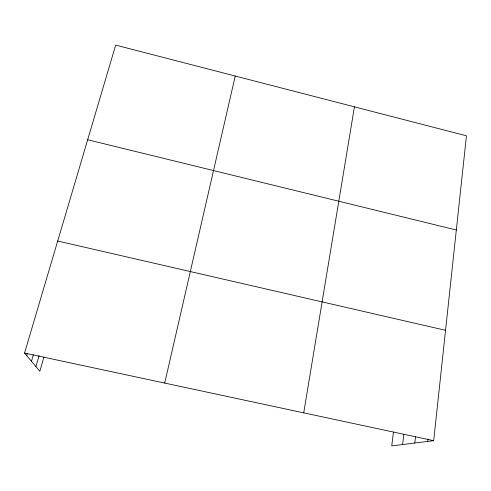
<?xml version="1.0" encoding="UTF-8"?>
<svg xmlns="http://www.w3.org/2000/svg" width="491" height="491" viewBox="0 0 491 491"><rect width="100%" height="100%" fill="white"/><g stroke="black" fill="none" stroke-linecap="round" stroke-linejoin="round"><path stroke-width="0.74" d="M393.475 431.994L391.738 445.889L433.688 440.679L466.45 135.811L115.673 45.111L24.55 353.066L39.839 371.239L43.883 357.129M427.722 441.421L427.968 439.193M414.797 443.029L415.582 436.266M402.608 444.539L403.823 434.461M303.726 412.851L354.441 106.848M164.712 383.078L235.238 76.025M35.898 366.556L39.071 355.588M31.467 361.284L33.363 354.772M26.741 355.668L27.373 353.514M24.55 353.066L433.688 440.679M57.699 241.032L445.552 330.308M87.668 139.757L456.329 230.009"/></g></svg>
